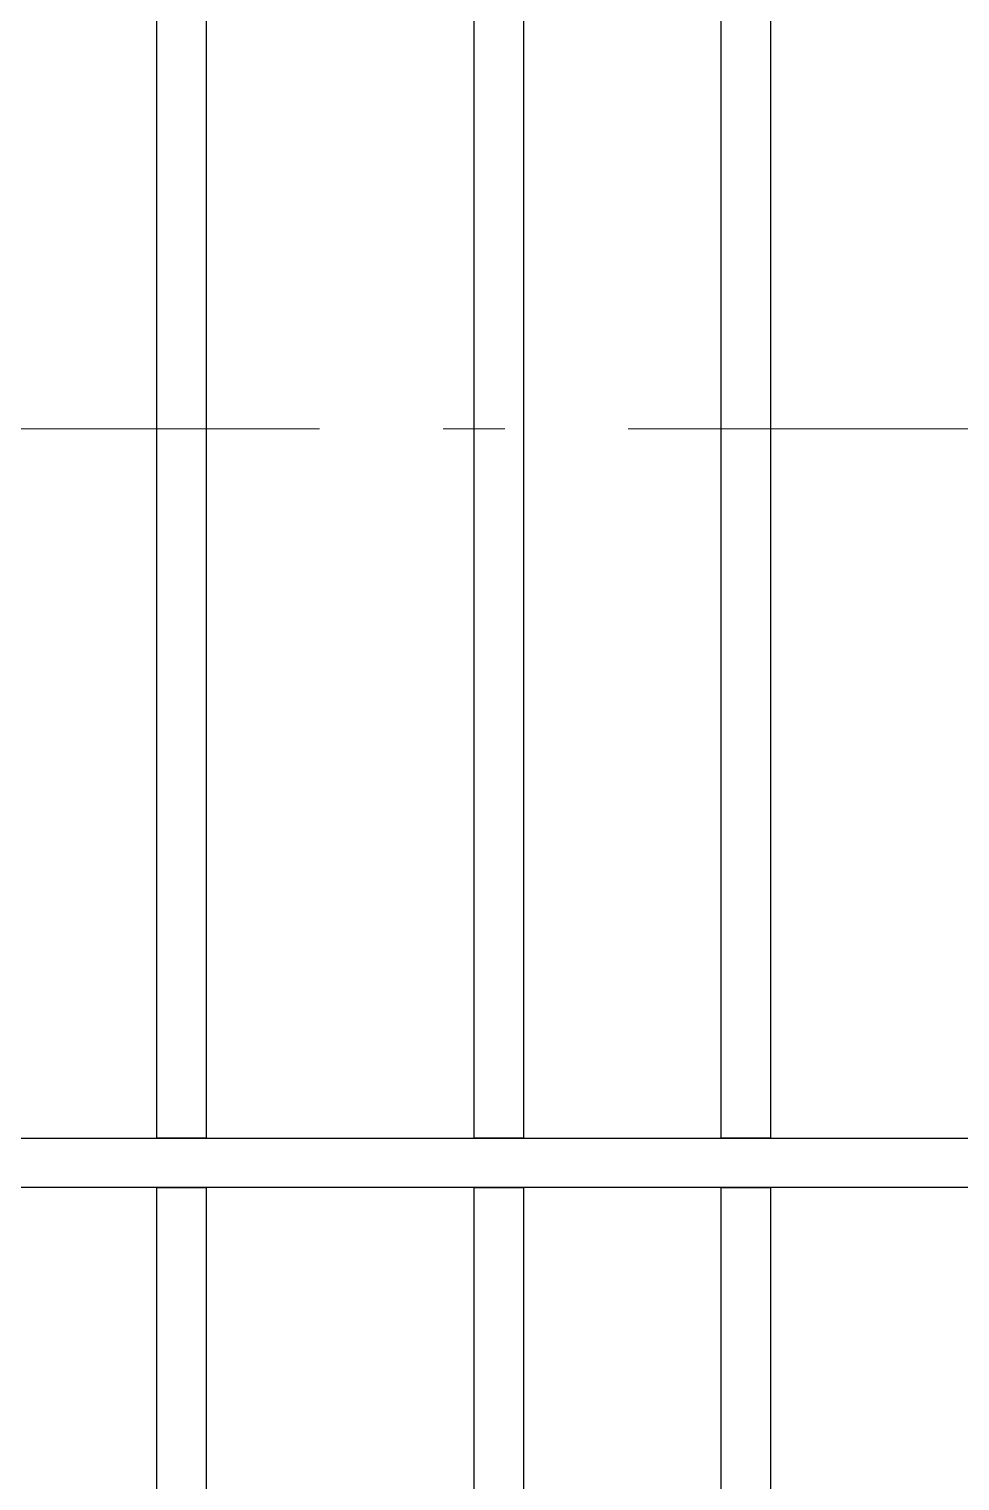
# Model space of a CAD drawing. Header units: millimetres. Extents: x -187347 to 135007, y -6415 to 292048.
# Drawn here: x -65162 to -63654, y 60350 to 62703 of the extents above; entities that cross this region are included whole.
import ezdxf

# ---------------------------------------------------------------- set-up
doc = ezdxf.new("R2010")
doc.units = ezdxf.units.MM
doc.header["$LTSCALE"] = 100
doc.linetypes.add('Z_LINE-CNTR', pattern=[17, 12, -2, 1, -2])
doc.layers.add('S-GRID', color=7, linetype='Continuous', lineweight=5)
doc.layers.add('STEEL', color=5, linetype='Continuous')

# ---------------------------------------------------------------- blocks, each defined once
blk = doc.blocks.new('steel weighing')
at = {"layer": 'STEEL', "color": 7, "linetype": 'ByBlock', "ltscale": 20, "elevation": 1.7}
for points in [[(852753.3, 751271.5), (852833.3, 751271.5), (852833.3, 747351.5), (852753.3, 747351.5)], [(853267.6, 751271.5), (853347.6, 751271.5), (853347.6, 747351.5), (853267.6, 747351.5)], [(853667.6, 751271.5), (853747.6, 751271.5), (853747.6, 747351.5), (853667.6, 747351.5)], [(848801.8, 747351.5), (854381.8, 747351.5), (854381.8, 747271.5), (848801.8, 747271.5)], [(852753.3, 747271.5), (852833.3, 747271.5), (852833.3, 742351.5), (852753.3, 742351.5)], [(853267.6, 747271.5), (853347.6, 747271.5), (853347.6, 742351.5), (853267.6, 742351.5)], [(853667.6, 747271.5), (853747.6, 747271.5), (853747.6, 742351.5), (853667.6, 742351.5)]]:
    blk.add_lwpolyline(points, close=True, dxfattribs=at)

msp = doc.modelspace()

# ---------------------------------------------------------------- linework, layer by layer
at = {"layer": 'S-GRID', "color": 152, "linetype": 'Z_LINE-CNTR'}
msp.add_line((-89691.4, 62055), (-18064, 62055), dxfattribs=at)

# ---------------------------------------------------------------- block references
at = {"layer": 'STEEL', "color": 6, "linetype": 'ByBlock'}
msp.add_blockref('steel weighing', (-917708.7, -686445.9, -1.7), dxfattribs=at)

doc.saveas('drawing.dxf')
